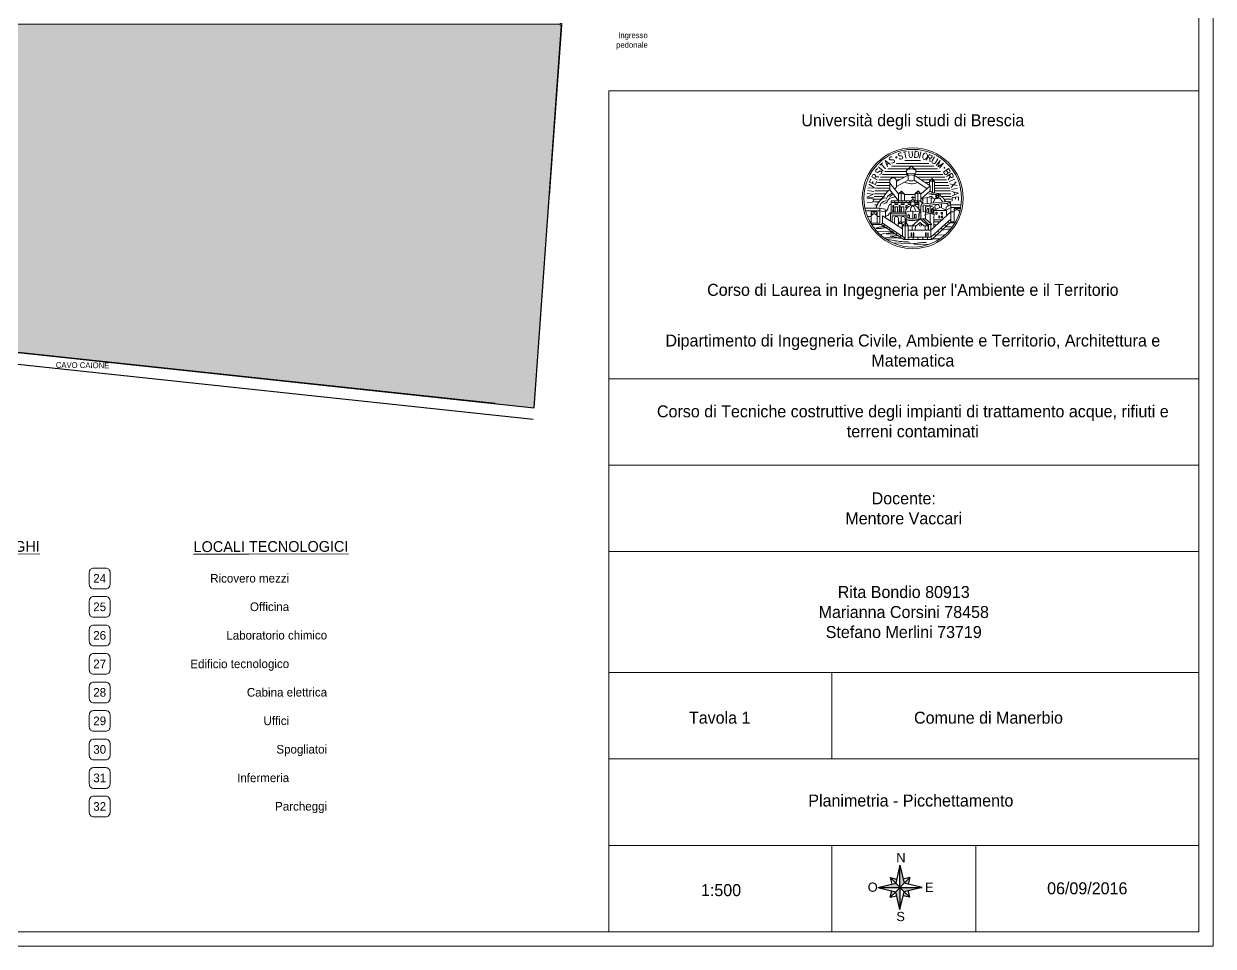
# Model space of a CAD drawing. Extents: x 1590275 to 3180776, y 5018154 to 10036737.
# Drawn here: x 1590488.4 to 1590695, y 5018153.7 to 5018313.8 of the extents above; entities that cross this region are included whole.
import ezdxf

# ---------------------------------------------------------------- set-up
doc = ezdxf.new("R2010")
doc.units = 0
doc.header["$LTSCALE"] = 5
doc.header["$MEASUREMENT"] = 0
for name, color, linetype, lineweight in [('Cartiglio', 7, 'Continuous', 15), ('Confine', 1, 'Continuous', 30), ('Legenda', 7, 'Continuous', 15), ('Locali accessori', 7, 'Continuous', 15), ('Quote e scritte', 252, 'Continuous', 15), ('Siepe', 104, 'Continuous', 15), ('Verde', 3, 'Continuous', 15), ('Viabilità', 251, 'Continuous', 15)]:
    doc.layers.add(name, color=color, linetype=linetype, lineweight=lineweight)
doc.styles.add('ROMANC', font='romanc', dxfattribs={"width": 0.9, "height": 0.4})
pattern_1 = [(50, (0, 0), (0.3586300913, -0.031376067491), [0.0375, -0.4125]), (355, (0, 0), (-0.069375666807, 0.37609606685), [0.03, -0.33]), (100.45144446, (0.0299, -0.0026), (0.289254423364, 0.344719995484), [0.031870096, -0.350571056]), (46.1842, (0, 0.1), (0.533620665336, -0.082759640397), [0.05625, -0.61875]), (96.63563549, (0.04447, 0.0931), (0.467330972837, 0.487059300387), [0.047805171, -0.52585688]), (351.18416399, (0, 0.1), (0.46733097253, 0.487059300135), [0.045, -0.4950000005]), (21, (0.05, 0.075), (0.29845352606, -0.201309445333), [0.0375, -0.4125]), (326, (0.05, 0.075), (0.12165766596, 0.362575022523), [0.03, -0.33]), (71.45144474, (0.07487, 0.05822), (0.420111188365, 0.161265576403), [0.031870095, -0.350571056]), (37.5, (0, 0), (0.0060799276586, 0.1664469269157), [0, -0.326, 0, -0.335, 0, -0.33125]), (7.5, (0, 0), (0.131534768721, 0.197205855941), [0, -0.191, 0, -0.3185, 0, -0.12625]), (327.5, (-0.1115, 0), (0.2669112180862, -0.0112774358672), [0, -0.125, 0, -0.39, 0, -0.5175]), (317.5, (-0.1615, 0), (0.291593084671, 0.050052491166), [0, -0.1625, 0, -0.259, 0, -0.3675])]

msp = doc.modelspace()

# ---------------------------------------------------------------- hatches: boundary and pattern name
at = {"layer": 'Cartiglio', "lineweight": 5, "ltscale": 0.2}
h = msp.add_hatch(color=256, dxfattribs=at)
h.paths.add_polyline_path([(1590638.908, 5018165.596), (1590639.868, 5018164.636), (1590640.034, 5018165.324)])
h.paths.add_polyline_path([(1590640.615, 5018167.729), (1590640.615, 5018163.889), (1590641.361, 5018164.636)])
h.paths.add_polyline_path([(1590641.361, 5018164.636), (1590642.05, 5018164.47), (1590642.321, 5018165.596)])
h.paths.add_polyline_path([(1590644.455, 5018163.889), (1590640.615, 5018163.889), (1590641.361, 5018163.142)])
h.paths.add_polyline_path([(1590642.321, 5018162.182), (1590641.361, 5018163.142), (1590641.195, 5018162.454)])
h.paths.add_polyline_path([(1590640.615, 5018163.889), (1590639.868, 5018163.142), (1590640.615, 5018160.049)])
h.paths.add_polyline_path([(1590639.18, 5018163.309), (1590638.908, 5018162.182), (1590639.868, 5018163.142)])
h.paths.add_polyline_path([(1590640.615, 5018163.889), (1590639.868, 5018164.636), (1590636.775, 5018163.889)])
at = {"layer": 'Siepe'}
h = msp.add_hatch(dxfattribs=at)
h.set_pattern_fill('AR-CONC', color=256, scale=0.05)
h.set_pattern_definition(pattern_1)
h.paths.add_polyline_path([(1590581.807, 5018313.592), (1590581.567, 5018313.592), (1590581.567, 5018313.742), (1590579.612, 5018313.742), (1590575.101, 5018249.598), (1590577.183, 5018249.343)])
h = msp.add_hatch(dxfattribs=at)
h.set_pattern_fill('AR-CONC', color=256, scale=0.05)
h.set_pattern_definition(pattern_1)
h.paths.add_polyline_path([(1590484.737, 5018257.051), (1590577.066, 5018247.162), (1590577.209, 5018249.345), (1590484.812, 5018259.256), (1590313.917, 5018252.592), (1590300.089, 5018255.478), (1590299.64, 5018253.324), (1590313.732, 5018250.383)])
at = {"layer": 'Verde', "transparency": 33554457}
h = msp.add_hatch(color=256, dxfattribs=at)
h.dxf.hatch_style = 1
h.paths.add_polyline_path([(1590579.612, 5018313.742), (1590481.338, 5018313.742, 0.4142074), (1590480.338, 5018312.742), (1590480.338, 5018304.213, -0.4142136), (1590479.338, 5018303.213), (1590451.838, 5018303.213), (1590447.538, 5018303.213), (1590440.938, 5018303.213), (1590435.938, 5018303.213), (1590435.938, 5018302.813), (1590425.338, 5018302.813), (1590420.338, 5018302.813, -0.4142136), (1590415.338, 5018307.813), (1590415.338, 5018333.213, 0.4142136), (1590410.338, 5018338.213), (1590380.192, 5018338.213, 0.4286333), (1590379.693, 5018337.689, -0.2128951), (1590377.206, 5018331.182, 0.1972543), (1590377.062, 5018330.83), (1590377.062, 5018298.362, 0.15952), (1590377.256, 5018297.836), (1590379.068, 5018295.364, -0.15952), (1590379.262, 5018294.772), (1590379.262, 5018273.6, -0.4142136), (1590378.762, 5018273.1), (1590332.516, 5018273.1, 0.4142136), (1590332.016, 5018272.6), (1590332.016, 5018269.516, -0.4142136), (1590331.516, 5018269.016), (1590328.716, 5018269.016, 0.4142136), (1590328.216, 5018268.516), (1590328.216, 5018267.366, -0.4142136), (1590327.716, 5018266.866), (1590326.216, 5018266.866), (1590320.916, 5018266.866), (1590320.916, 5018267.787, 0.4870253), (1590320.668, 5018267.981), (1590279.212, 5018257.745), (1590279.199, 5018257.59), (1590299.64, 5018253.324), (1590300.089, 5018255.478), (1590313.917, 5018252.592), (1590484.812, 5018259.256), (1590575.099, 5018249.571)])
h.paths.add_polyline_path([(1590410.555, 5018272.018), (1590411.675, 5018272.018, -0.4142136), (1590412.075, 5018271.618), (1590412.075, 5018270.498, -0.4142136), (1590411.675, 5018270.098), (1590410.555, 5018270.098, -0.4142136), (1590410.155, 5018270.498), (1590410.155, 5018271.618, -0.4142136)], flags=16)
h.paths.add_polyline_path([(1590408.342, 5018269.098), (1590413.942, 5018269.098), (1590413.942, 5018265.498), (1590408.342, 5018265.498)], flags=16)
h.paths.add_polyline_path([(1590408.642, 5018268.798), (1590413.642, 5018268.798), (1590413.642, 5018265.798), (1590408.642, 5018265.798)], flags=0)
h.paths.add_polyline_path([(1590382.182, 5018284.66), (1590382.182, 5018283.54, -0.4142136), (1590381.782, 5018283.14), (1590380.662, 5018283.14, -0.4142136), (1590380.262, 5018283.54), (1590380.262, 5018284.66, -0.4142136), (1590380.662, 5018285.06), (1590381.782, 5018285.06, -0.4142136)], flags=16)
h.paths.add_polyline_path([(1590410.968, 5018268.205), (1590411.678, 5018267.449), (1590411.035, 5018267.018), (1590411.241, 5018266.348), (1590410.805, 5018267.103), (1590411.405, 5018267.449)], flags=0)
h.paths.add_polyline_path([(1590379.582, 5018311.44), (1590378.462, 5018311.44, -0.4142136), (1590378.062, 5018311.84), (1590378.062, 5018312.96, -0.4142136), (1590378.462, 5018313.36), (1590379.582, 5018313.36, -0.4142136), (1590379.982, 5018312.96), (1590379.982, 5018311.84, -0.4142136)], flags=16)
h.paths.add_polyline_path([(1590443.278, 5018300.693), (1590443.278, 5018301.813, -0.4142136), (1590443.678, 5018302.213), (1590444.798, 5018302.213, -0.4142136), (1590445.198, 5018301.813), (1590445.198, 5018300.693, -0.4142136), (1590444.798, 5018300.293), (1590443.678, 5018300.293, -0.4142136)], flags=16)
h.paths.add_polyline_path([(1590448.578, 5018300.693), (1590448.578, 5018301.813, -0.4142136), (1590448.978, 5018302.213), (1590450.098, 5018302.213, -0.4142136), (1590450.498, 5018301.813), (1590450.498, 5018300.693, -0.4142136), (1590450.098, 5018300.293), (1590448.978, 5018300.293, -0.4142136)], flags=16)

# ---------------------------------------------------------------- linework, layer by layer
at = {"layer": 'Cartiglio'}
for p, q in [((1590639.163, 5018289.114), (1590646.499, 5018289.114)), ((1590640.025, 5018289.593), (1590645.637, 5018289.593)), ((1590641.474, 5018290.071), (1590644.188, 5018290.071)), ((1590641.757, 5018288.393), (1590642.593, 5018289.127)), ((1590642.593, 5018289.127), (1590643.344, 5018288.423)), ((1590637.248, 5018287.199), (1590641.427, 5018287.199)), ((1590637.594, 5018287.677), (1590641.93, 5018287.677)), ((1590638.012, 5018288.156), (1590641.757, 5018288.156)), ((1590638.522, 5018288.635), (1590642.033, 5018288.635)), ((1590642.028, 5018287.515), (1590639.997, 5018286.444)), ((1590641.757, 5018288.393), (1590641.757, 5018287.834)), ((1590641.757, 5018287.834), (1590643.344, 5018287.864)), ((1590641.836, 5018287.835), (1590642.028, 5018287.515)), ((1590642.028, 5018287.515), (1590642.028, 5018286.649)), ((1590643.238, 5018287.862), (1590643.104, 5018287.521)), ((1590643.104, 5018287.521), (1590643.104, 5018286.643)), ((1590643.104, 5018287.521), (1590645.872, 5018285.699)), ((1590643.118, 5018288.635), (1590647.14, 5018288.635)), ((1590643.165, 5018287.677), (1590648.068, 5018287.677)), ((1590643.344, 5018288.423), (1590643.344, 5018287.864)), ((1590643.344, 5018288.156), (1590647.65, 5018288.156)), ((1590643.594, 5018287.199), (1590648.414, 5018287.199)), ((1590646.212, 5018286.981), (1590645.737, 5018286.476)), ((1590646.212, 5018286.981), (1590646.63, 5018286.402)), ((1590646.261, 5018286.476), (1590646.212, 5018286.981)), ((1590636.385, 5018285.284), (1590638.832, 5018285.284)), ((1590636.535, 5018285.762), (1590638.832, 5018285.762)), ((1590636.726, 5018286.241), (1590638.832, 5018286.241)), ((1590636.962, 5018286.72), (1590638.867, 5018286.72)), ((1590638.832, 5018284.964), (1590638.832, 5018286.515)), ((1590640.336, 5018284.308), (1590638.832, 5018286.124)), ((1590638.832, 5018284.964), (1590640.336, 5018283.082)), ((1590639.962, 5018286.72), (1590640.519, 5018286.72)), ((1590642.028, 5018286.649), (1590639.997, 5018285.579)), ((1590639.997, 5018285.579), (1590639.997, 5018286.526)), ((1590643.104, 5018286.643), (1590645.297, 5018285.2)), ((1590645.872, 5018285.699), (1590644.224, 5018284.267)), ((1590644.321, 5018286.72), (1590645.966, 5018286.72)), ((1590645.049, 5018286.241), (1590645.737, 5018286.241)), ((1590645.737, 5018286.476), (1590646.261, 5018286.476)), ((1590645.737, 5018285.789), (1590645.737, 5018286.476)), ((1590645.872, 5018285.699), (1590645.872, 5018284.821)), ((1590646.63, 5018286.402), (1590646.261, 5018286.476)), ((1590646.261, 5018286.476), (1590646.261, 5018284.457)), ((1590646.401, 5018286.72), (1590648.701, 5018286.72)), ((1590646.63, 5018284.457), (1590646.63, 5018286.402)), ((1590646.63, 5018286.241), (1590648.936, 5018286.241)), ((1590646.63, 5018285.762), (1590649.127, 5018285.762)), ((1590646.63, 5018285.284), (1590649.277, 5018285.284)), ((1590636.153, 5018283.368), (1590637.396, 5018283.368)), ((1590636.159, 5018283.847), (1590637.818, 5018283.847)), ((1590636.182, 5018282.89), (1590636.955, 5018282.89)), ((1590636.199, 5018284.326), (1590638.14, 5018284.326)), ((1590636.274, 5018284.805), (1590638.585, 5018284.805)), ((1590639.098, 5018283.092), (1590642.544, 5018283.092)), ((1590639.098, 5018281.087), (1590639.098, 5018283.092)), ((1590639.688, 5018283.092), (1590639.688, 5018282.821)), ((1590640.336, 5018284.308), (1590640.868, 5018284.777)), ((1590640.848, 5018284.328), (1590640.336, 5018284.308)), ((1590640.336, 5018284.308), (1590640.336, 5018283.092)), ((1590640.38, 5018282.821), (1590640.38, 5018283.092)), ((1590640.868, 5018284.777), (1590640.831, 5018284.308)), ((1590640.832, 5018284.328), (1590640.832, 5018283.092)), ((1590641.401, 5018284.269), (1590640.848, 5018284.328)), ((1590640.868, 5018284.777), (1590641.401, 5018284.269)), ((1590641.022, 5018282.821), (1590641.022, 5018283.092)), ((1590641.401, 5018284.269), (1590641.401, 5018283.092)), ((1590641.401, 5018284.176), (1590643.249, 5018284.176)), ((1590641.68, 5018282.821), (1590641.68, 5018283.092)), ((1590642.286, 5018282.821), (1590642.286, 5018283.092)), ((1590642.499, 5018282.924), (1590643.179, 5018282.924)), ((1590642.499, 5018282.288), (1590642.499, 5018282.924)), ((1590642.581, 5018283.664), (1590643.141, 5018283.664)), ((1590642.861, 5018283.878), (1590642.861, 5018283.263)), ((1590643.134, 5018283.092), (1590643.912, 5018283.092)), ((1590643.179, 5018282.924), (1590643.178, 5018282.276)), ((1590643.242, 5018284.369), (1590643.768, 5018284.814)), ((1590643.249, 5018284.368), (1590643.249, 5018283.092)), ((1590643.718, 5018284.358), (1590643.249, 5018284.368)), ((1590643.643, 5018282.821), (1590643.643, 5018283.092)), ((1590643.768, 5018284.814), (1590643.711, 5018284.359)), ((1590643.711, 5018284.359), (1590643.711, 5018283.092)), ((1590644.224, 5018284.318), (1590643.718, 5018284.358)), ((1590643.768, 5018284.814), (1590644.224, 5018284.318)), ((1590643.912, 5018283.092), (1590643.912, 5018281.658)), ((1590645.872, 5018284.821), (1590644.224, 5018283.389)), ((1590644.224, 5018284.318), (1590644.224, 5018282.991)), ((1590644.378, 5018282.477), (1590649.073, 5018282.98)), ((1590645.337, 5018283.671), (1590644.454, 5018283.47)), ((1590644.59, 5018283.298), (1590644.454, 5018283.47)), ((1590644.59, 5018283.503), (1590644.59, 5018283.501)), ((1590644.59, 5018283.298), (1590644.59, 5018282.5)), ((1590645.337, 5018283.671), (1590646.126, 5018283.518)), ((1590645.337, 5018283.671), (1590645.337, 5018282.58)), ((1590645.872, 5018284.821), (1590646.261, 5018284.457)), ((1590646.021, 5018283.335), (1590646.126, 5018283.518)), ((1590646.021, 5018283.335), (1590646.021, 5018282.653)), ((1590646.261, 5018284.457), (1590646.63, 5018284.457)), ((1590646.63, 5018284.805), (1590649.388, 5018284.805)), ((1590646.684, 5018283.445), (1590647.603, 5018283.543)), ((1590647.335, 5018284.326), (1590649.463, 5018284.326)), ((1590647.684, 5018283.847), (1590649.503, 5018283.847)), ((1590648.247, 5018283.368), (1590649.509, 5018283.368)), ((1590649.31, 5018282.722), (1590649.073, 5018282.98)), ((1590649.157, 5018282.89), (1590649.48, 5018282.89)), ((1590634.523, 5018281.82), (1590637.146, 5018281.82)), ((1590634.63, 5018281.365), (1590637.146, 5018281.365)), ((1590635.617, 5018279.232), (1590635.617, 5018281.183)), ((1590635.617, 5018281.183), (1590636.629, 5018281.183)), ((1590635.839, 5018280.715), (1590635.617, 5018280.989)), ((1590636.135, 5018280.802), (1590636.157, 5018281.183)), ((1590636.246, 5018282.411), (1590636.673, 5018282.411)), ((1590636.412, 5018280.712), (1590636.629, 5018281.018)), ((1590636.629, 5018281.183), (1590636.629, 5018279.232)), ((1590637.146, 5018281.82), (1590638.017, 5018281.633)), ((1590637.146, 5018281.82), (1590637.146, 5018281.365)), ((1590637.146, 5018281.365), (1590638.13, 5018281.154)), ((1590637.146, 5018281.365), (1590637.146, 5018279.232)), ((1590638.017, 5018281.633), (1590638.017, 5018281.434)), ((1590638.017, 5018281.434), (1590638.13, 5018281.41)), ((1590638.13, 5018281.41), (1590638.13, 5018281.154)), ((1590638.13, 5018281.154), (1590638.13, 5018280.119)), ((1590641.701, 5018280.802), (1590638.99, 5018280.802)), ((1590641.594, 5018281.087), (1590639.095, 5018281.087)), ((1590639.098, 5018282.821), (1590642.499, 5018282.821)), ((1590639.362, 5018282.283), (1590639.54, 5018282.283)), ((1590639.362, 5018282.283), (1590639.362, 5018281.877)), ((1590639.362, 5018281.877), (1590639.54, 5018281.877)), ((1590639.362, 5018281.407), (1590639.362, 5018281.087)), ((1590639.362, 5018281.407), (1590639.54, 5018281.407)), ((1590639.54, 5018281.087), (1590639.362, 5018281.087)), ((1590639.54, 5018282.283), (1590639.54, 5018281.877)), ((1590639.54, 5018281.407), (1590639.54, 5018281.087)), ((1590639.669, 5018282.586), (1590640.286, 5018282.586)), ((1590639.669, 5018282.586), (1590639.747, 5018282.437)), ((1590639.747, 5018282.437), (1590640.201, 5018282.437)), ((1590639.762, 5018282.043), (1590640.174, 5018282.043)), ((1590639.762, 5018282.043), (1590639.762, 5018281.087)), ((1590639.762, 5018281.087), (1590640.174, 5018281.087)), ((1590640.174, 5018282.043), (1590640.174, 5018281.087)), ((1590640.286, 5018282.586), (1590640.201, 5018282.437)), ((1590640.477, 5018282.283), (1590640.477, 5018281.877)), ((1590640.477, 5018282.283), (1590640.655, 5018282.283)), ((1590640.477, 5018281.877), (1590640.655, 5018281.877)), ((1590640.477, 5018281.407), (1590640.655, 5018281.407)), ((1590640.477, 5018281.407), (1590640.477, 5018281.087)), ((1590640.477, 5018281.087), (1590640.655, 5018281.087)), ((1590640.655, 5018282.283), (1590640.655, 5018281.877)), ((1590640.655, 5018281.407), (1590640.655, 5018281.087)), ((1590640.785, 5018282.586), (1590640.863, 5018282.437)), ((1590640.785, 5018282.586), (1590641.402, 5018282.586)), ((1590640.863, 5018282.437), (1590641.316, 5018282.437)), ((1590640.878, 5018282.043), (1590640.878, 5018281.087)), ((1590640.878, 5018282.043), (1590641.29, 5018282.043)), ((1590640.878, 5018281.087), (1590641.29, 5018281.087)), ((1590641.29, 5018282.043), (1590641.29, 5018281.087)), ((1590641.402, 5018282.586), (1590641.316, 5018282.437)), ((1590641.594, 5018281.087), (1590642.448, 5018281.296)), ((1590641.701, 5018280.802), (1590641.594, 5018281.087)), ((1590641.662, 5018282.283), (1590641.84, 5018282.283)), ((1590641.662, 5018282.283), (1590641.662, 5018281.877)), ((1590641.662, 5018281.877), (1590641.84, 5018281.877)), ((1590641.701, 5018280.802), (1590641.702, 5018279.32)), ((1590641.84, 5018282.283), (1590641.84, 5018281.877)), ((1590641.97, 5018282.586), (1590642.499, 5018282.586)), ((1590641.97, 5018282.586), (1590642.048, 5018282.437)), ((1590642.048, 5018282.437), (1590642.501, 5018282.437)), ((1590642.448, 5018281.296), (1590642.823, 5018281.31)), ((1590642.823, 5018281.31), (1590642.821, 5018280.992)), ((1590642.821, 5018280.992), (1590642.821, 5018279.967)), ((1590642.823, 5018281.31), (1590643.725, 5018281.21)), ((1590643.178, 5018282.821), (1590643.912, 5018282.821)), ((1590643.188, 5018282.586), (1590643.806, 5018282.586)), ((1590643.188, 5018282.586), (1590643.266, 5018282.437)), ((1590643.266, 5018282.437), (1590643.72, 5018282.437)), ((1590643.806, 5018282.586), (1590643.72, 5018282.437)), ((1590643.725, 5018281.21), (1590644.043, 5018281.068)), ((1590643.912, 5018280.839), (1590643.91, 5018279.757)), ((1590644.043, 5018281.068), (1590643.911, 5018280.83)), ((1590643.912, 5018281.658), (1590644.227, 5018281.379)), ((1590644.225, 5018282.177), (1590649.31, 5018282.722)), ((1590644.23, 5018279.955), (1590644.225, 5018282.177)), ((1590644.236, 5018282.178), (1590644.378, 5018282.477)), ((1590644.625, 5018282.22), (1590644.625, 5018281.189)), ((1590644.625, 5018281.189), (1590645.035, 5018281.233)), ((1590644.929, 5018280.662), (1590645.847, 5018280.924)), ((1590645.035, 5018281.972), (1590645.847, 5018282.203)), ((1590645.035, 5018280.682), (1590645.035, 5018281.972)), ((1590645.1, 5018282.271), (1590645.1, 5018281.99)), ((1590645.847, 5018282.203), (1590645.847, 5018279.235)), ((1590645.847, 5018282.203), (1590646.506, 5018281.945)), ((1590645.847, 5018280.924), (1590646.59, 5018280.633)), ((1590645.997, 5018277.991), (1590649.484, 5018281.206)), ((1590646.506, 5018281.945), (1590646.508, 5018280.657)), ((1590646.507, 5018281.39), (1590647.649, 5018281.983)), ((1590646.507, 5018281.39), (1590648.71, 5018281.39)), ((1590647.649, 5018281.983), (1590648.71, 5018281.39)), ((1590647.828, 5018282.563), (1590647.828, 5018281.883)), ((1590649.475, 5018282.393), (1590648.615, 5018281.971)), ((1590648.615, 5018281.971), (1590648.615, 5018281.75)), ((1590649.475, 5018281.904), (1590648.615, 5018281.482)), ((1590648.71, 5018281.529), (1590648.71, 5018280.492)), ((1590649.31, 5018282.722), (1590649.31, 5018282.312)), ((1590649.31, 5018282.65), (1590649.453, 5018282.65)), ((1590649.475, 5018282.393), (1590649.475, 5018282.172)), ((1590649.475, 5018282.393), (1590651.237, 5018282.393)), ((1590649.475, 5018281.904), (1590649.475, 5018279.421)), ((1590649.475, 5018281.904), (1590651.156, 5018281.904)), ((1590649.475, 5018281.198), (1590650.023, 5018281.198)), ((1590650.023, 5018281.728), (1590650.023, 5018279.421)), ((1590650.023, 5018281.728), (1590651.12, 5018281.728)), ((1590650.023, 5018281.632), (1590650.224, 5018281.443)), ((1590650.548, 5018281.728), (1590650.548, 5018281.529)), ((1590634.967, 5018280.352), (1590635.617, 5018280.352)), ((1590637.146, 5018279.232), (1590635.519, 5018279.232)), ((1590635.694, 5018278.947), (1590637.373, 5018278.947)), ((1590636.629, 5018280.352), (1590637.146, 5018280.352)), ((1590637.557, 5018279.178), (1590637.373, 5018278.947)), ((1590637.373, 5018278.947), (1590641.313, 5018276.37)), ((1590637.557, 5018279.178), (1590637.557, 5018280.494)), ((1590637.557, 5018280.494), (1590639.644, 5018279.128)), ((1590637.557, 5018279.178), (1590641.497, 5018276.601)), ((1590637.961, 5018278.914), (1590637.777, 5018278.683)), ((1590639.282, 5018280.473), (1590639.282, 5018279.366)), ((1590641.701, 5018280.473), (1590639.282, 5018280.473)), ((1590640.305, 5018279.177), (1590641.018, 5018279.16)), ((1590640.69, 5018279.506), (1590641.018, 5018279.16)), ((1590641.018, 5018279.16), (1590641.005, 5018278.238)), ((1590641.066, 5018278.745), (1590641.702, 5018279.32)), ((1590641.066, 5018276.883), (1590641.066, 5018278.745)), ((1590641.066, 5018278.745), (1590641.503, 5018278.745)), ((1590641.503, 5018278.745), (1590641.497, 5018276.601)), ((1590641.503, 5018278.745), (1590641.672, 5018279.293)), ((1590641.503, 5018278.745), (1590642.062, 5018278.745)), ((1590641.702, 5018279.32), (1590642.062, 5018278.745)), ((1590642.75, 5018278.75), (1590644.138, 5018279.955)), ((1590642.75, 5018278.75), (1590643.057, 5018278.737)), ((1590643.057, 5018278.737), (1590643.451, 5018278.737)), ((1590643.287, 5018278.737), (1590643.28, 5018277.991)), ((1590643.451, 5018278.737), (1590644.144, 5018279.326)), ((1590644.138, 5018279.955), (1590645.526, 5018278.75)), ((1590644.138, 5018279.955), (1590645.035, 5018279.955)), ((1590644.144, 5018279.326), (1590644.76, 5018278.75)), ((1590645.591, 5018278.986), (1590644.577, 5018279.955)), ((1590644.76, 5018278.75), (1590645.225, 5018278.75)), ((1590645.035, 5018280.484), (1590644.925, 5018280.669)), ((1590645.016, 5018278.75), (1590645.016, 5018277.991)), ((1590645.035, 5018279.955), (1590645.035, 5018280.484)), ((1590645.035, 5018279.955), (1590646.128, 5018278.986)), ((1590645.526, 5018278.75), (1590645.225, 5018278.75)), ((1590645.526, 5018278.75), (1590645.526, 5018277.991)), ((1590645.591, 5018278.986), (1590645.591, 5018277.991)), ((1590646.128, 5018278.986), (1590645.591, 5018278.986)), ((1590645.997, 5018276.759), (1590649.484, 5018279.975)), ((1590645.997, 5018278.986), (1590645.997, 5018276.759)), ((1590646.155, 5018276.36), (1590649.475, 5018279.422)), ((1590646.508, 5018280.447), (1590646.593, 5018280.641)), ((1590646.508, 5018280.447), (1590646.51, 5018278.464)), ((1590646.509, 5018279.808), (1590647.968, 5018279.808)), ((1590646.509, 5018279.423), (1590647.551, 5018279.423)), ((1590646.51, 5018278.94), (1590647.027, 5018278.94)), ((1590648.421, 5018278.994), (1590648.578, 5018278.595)), ((1590649.012, 5018279.54), (1590649.169, 5018279.14)), ((1590649.474, 5018279.421), (1590650.023, 5018279.421)), ((1590638.474, 5018278.578), (1590638.289, 5018278.348)), ((1590638.924, 5018278.284), (1590638.74, 5018278.053)), ((1590639.492, 5018277.913), (1590639.307, 5018277.682)), ((1590640.113, 5018277.506), (1590639.928, 5018277.276)), ((1590640.305, 5018278.696), (1590641.066, 5018278.199)), ((1590640.778, 5018277.071), (1590640.594, 5018276.84)), ((1590642.062, 5018277.991), (1590642.062, 5018276.36)), ((1590642.062, 5018276.759), (1590645.997, 5018276.759)), ((1590642.75, 5018277.991), (1590645.997, 5018277.991)), ((1590642.952, 5018276.759), (1590642.874, 5018276.36)), ((1590643.784, 5018276.759), (1590643.738, 5018276.36)), ((1590644.596, 5018276.759), (1590644.583, 5018276.36)), ((1590645.402, 5018276.759), (1590645.399, 5018276.381)), ((1590645.997, 5018276.759), (1590646.155, 5018276.36)), ((1590646.657, 5018277.368), (1590646.814, 5018276.968)), ((1590647.238, 5018277.904), (1590647.395, 5018277.504)), ((1590647.801, 5018278.423), (1590647.958, 5018278.023)), ((1590641.497, 5018276.601), (1590641.313, 5018276.37)), ((1590642.062, 5018276.36), (1590641.313, 5018276.37)), ((1590642.062, 5018276.36), (1590646.155, 5018276.36)), ((1590646.283, 5018276.478), (1590647.543, 5018276.478))]:
    msp.add_line(p, q, dxfattribs=at)
at = {"layer": 'Cartiglio', "ltscale": 100}
for p, q in [((1590590.022, 5018252.184), (1590692.522, 5018252.184)), ((1590590.022, 5018237.184), (1590692.522, 5018237.184)), ((1590590.022, 5018222.184), (1590692.522, 5018222.184)), ((1590590.022, 5018201.186), (1590692.522, 5018201.186)), ((1590628.772, 5018186.186), (1590628.772, 5018201.186)), ((1590590.022, 5018186.186), (1590692.522, 5018186.186)), ((1590590.022, 5018171.186), (1590692.522, 5018171.186)), ((1590628.772, 5018171.186), (1590628.772, 5018156.184)), ((1590653.772, 5018171.186), (1590653.772, 5018156.184))]:
    msp.add_line(p, q, dxfattribs=at)
at = {"layer": 'Cartiglio', "lineweight": 25, "ltscale": 0.1}
for p, q in [((1590640.615, 5018167.729), (1590639.868, 5018164.636)), ((1590640.615, 5018167.729), (1590641.361, 5018164.636)), ((1590640.615, 5018163.889), (1590640.615, 5018167.729)), ((1590639.868, 5018164.636), (1590638.908, 5018165.596)), ((1590638.908, 5018165.596), (1590640.034, 5018165.324)), ((1590638.908, 5018165.596), (1590639.18, 5018164.47)), ((1590640.615, 5018163.889), (1590640.615, 5018165.596)), ((1590642.321, 5018165.596), (1590641.195, 5018165.324)), ((1590641.361, 5018164.636), (1590642.321, 5018165.596)), ((1590642.321, 5018165.596), (1590642.05, 5018164.47)), ((1590636.775, 5018163.889), (1590639.868, 5018164.636)), ((1590636.775, 5018163.889), (1590639.868, 5018163.142)), ((1590636.775, 5018163.889), (1590640.615, 5018163.889)), ((1590638.908, 5018162.182), (1590639.18, 5018163.309)), ((1590639.868, 5018163.142), (1590638.908, 5018162.182)), ((1590641.361, 5018164.636), (1590639.868, 5018163.142)), ((1590639.868, 5018164.636), (1590641.361, 5018163.142)), ((1590640.615, 5018160.049), (1590639.868, 5018163.142)), ((1590640.615, 5018163.889), (1590640.615, 5018160.049)), ((1590640.615, 5018163.889), (1590644.455, 5018163.889)), ((1590640.615, 5018160.049), (1590641.361, 5018163.142)), ((1590644.455, 5018163.889), (1590641.361, 5018164.636)), ((1590644.455, 5018163.889), (1590641.361, 5018163.142)), ((1590641.361, 5018163.142), (1590642.321, 5018162.182)), ((1590642.321, 5018162.182), (1590642.05, 5018163.309)), ((1590638.908, 5018162.182), (1590640.034, 5018162.454)), ((1590642.321, 5018162.182), (1590641.195, 5018162.454))]:
    msp.add_line(p, q, dxfattribs=at)
at = {"layer": 'Cartiglio'}
for points in [[(1590638.788, 5018284.979), (1590638.578, 5018284.799), (1590638.409, 5018284.637), (1590638.273, 5018284.491), (1590638.166, 5018284.361), (1590638.081, 5018284.244), (1590638.013, 5018284.14), (1590637.955, 5018284.047), (1590637.903, 5018283.964), (1590637.851, 5018283.889), (1590637.799, 5018283.822), (1590637.748, 5018283.762), (1590637.698, 5018283.707), (1590637.65, 5018283.658), (1590637.605, 5018283.612), (1590637.563, 5018283.57), (1590637.525, 5018283.531), (1590637.492, 5018283.493), (1590637.462, 5018283.456), (1590637.434, 5018283.42), (1590637.407, 5018283.384), (1590637.379, 5018283.346), (1590637.349, 5018283.308), (1590637.316, 5018283.267), (1590637.278, 5018283.224), (1590637.234, 5018283.177), (1590637.186, 5018283.128), (1590637.135, 5018283.077), (1590637.082, 5018283.024), (1590637.029, 5018282.97), (1590636.979, 5018282.916), (1590636.931, 5018282.862), (1590636.888, 5018282.808), (1590636.851, 5018282.756), (1590636.819, 5018282.704), (1590636.791, 5018282.654), (1590636.766, 5018282.603), (1590636.742, 5018282.554), (1590636.719, 5018282.504), (1590636.695, 5018282.454), (1590636.67, 5018282.404), (1590636.641, 5018282.353), (1590636.612, 5018282.299), (1590636.581, 5018282.241), (1590636.552, 5018282.177), (1590636.525, 5018282.105), (1590636.502, 5018282.022), (1590636.485, 5018281.928), (1590636.473, 5018281.82)], [(1590637.158, 5018282.261), (1590637.301, 5018282.593), (1590637.465, 5018282.717), (1590637.731, 5018282.965), (1590637.966, 5018283.049), (1590638.227, 5018283.134)], [(1590638.083, 5018283.531), (1590637.985, 5018283.577), (1590637.784, 5018283.571), (1590637.562, 5018283.486), (1590637.38, 5018283.303)], [(1590637.777, 5018282.547), (1590638.233, 5018282.717), (1590638.396, 5018282.893), (1590638.5, 5018283.193), (1590638.813, 5018283.473), (1590639.087, 5018283.623), (1590639.524, 5018283.695), (1590639.758, 5018283.766)], [(1590637.991, 5018284.444), (1590637.991, 5018284.444)], [(1590638.214, 5018283.355), (1590638.318, 5018283.596), (1590638.468, 5018283.838), (1590638.676, 5018284.079), (1590638.957, 5018284.261), (1590639.185, 5018284.392)], [(1590638.528, 5018283.86), (1590638.528, 5018283.86)], [(1590638.878, 5018283.714), (1590638.911, 5018283.877), (1590639.074, 5018284.001), (1590639.256, 5018284.112), (1590639.374, 5018284.183)], [(1590643.935, 5018283.086), (1590644.097, 5018283.063), (1590644.202, 5018283.011), (1590644.318, 5018282.907), (1590644.404, 5018282.768), (1590644.462, 5018282.67), (1590644.567, 5018282.583)], [(1590645.628, 5018284.252), (1590645.746, 5018284.285)], [(1590645.746, 5018284.285), (1590645.831, 5018284.311), (1590645.962, 5018284.311), (1590646.034, 5018284.304), (1590646.099, 5018284.252), (1590646.159, 5018284.206), (1590646.231, 5018284.206), (1590646.328, 5018284.193), (1590646.408, 5018284.239), (1590646.499, 5018284.239), (1590646.577, 5018284.226), (1590646.65, 5018284.18), (1590646.761, 5018284.167), (1590646.872, 5018284.206)], [(1590645.746, 5018283.84), (1590645.89, 5018283.827)], [(1590645.89, 5018283.827), (1590645.982, 5018283.82), (1590646.073, 5018283.82), (1590646.133, 5018283.787), (1590646.179, 5018283.748), (1590646.217, 5018283.676), (1590646.276, 5018283.604), (1590646.316, 5018283.565), (1590646.362, 5018283.545), (1590646.479, 5018283.519), (1590646.61, 5018283.513)], [(1590646.678, 5018283.444), (1590646.661, 5018283.388), (1590646.647, 5018283.345), (1590646.637, 5018283.313), (1590646.63, 5018283.29), (1590646.625, 5018283.273), (1590646.621, 5018283.261), (1590646.618, 5018283.251), (1590646.615, 5018283.24), (1590646.611, 5018283.228), (1590646.606, 5018283.214), (1590646.601, 5018283.197), (1590646.595, 5018283.18), (1590646.589, 5018283.162), (1590646.583, 5018283.143), (1590646.576, 5018283.125), (1590646.569, 5018283.106), (1590646.561, 5018283.089), (1590646.554, 5018283.072), (1590646.546, 5018283.055), (1590646.539, 5018283.04), (1590646.531, 5018283.025), (1590646.523, 5018283.011), (1590646.515, 5018282.997), (1590646.507, 5018282.985), (1590646.499, 5018282.973), (1590646.491, 5018282.961), (1590646.484, 5018282.95), (1590646.476, 5018282.94), (1590646.469, 5018282.929), (1590646.462, 5018282.919), (1590646.456, 5018282.909), (1590646.45, 5018282.899), (1590646.445, 5018282.888), (1590646.441, 5018282.877), (1590646.437, 5018282.866), (1590646.433, 5018282.855), (1590646.43, 5018282.845), (1590646.428, 5018282.834), (1590646.426, 5018282.824), (1590646.424, 5018282.814), (1590646.423, 5018282.804), (1590646.422, 5018282.795), (1590646.422, 5018282.786), (1590646.422, 5018282.778), (1590646.422, 5018282.77), (1590646.423, 5018282.762), (1590646.424, 5018282.755), (1590646.426, 5018282.748), (1590646.429, 5018282.741), (1590646.432, 5018282.735), (1590646.435, 5018282.728), (1590646.439, 5018282.722), (1590646.444, 5018282.717), (1590646.449, 5018282.711), (1590646.455, 5018282.706), (1590646.462, 5018282.701)], [(1590646.63, 5018284.457), (1590646.918, 5018284.416), (1590647.108, 5018284.364), (1590647.311, 5018284.337), (1590647.488, 5018284.252), (1590647.573, 5018284.121), (1590647.632, 5018283.957), (1590647.691, 5018283.833), (1590647.828, 5018283.794), (1590647.887, 5018283.761), (1590647.959, 5018283.676), (1590648.09, 5018283.597), (1590648.123, 5018283.513), (1590648.221, 5018283.408), (1590648.293, 5018283.297), (1590648.437, 5018283.054), (1590648.594, 5018283.002), (1590648.703, 5018282.941)], [(1590647.588, 5018283.545), (1590647.617, 5018283.493), (1590647.638, 5018283.454), (1590647.654, 5018283.424), (1590647.666, 5018283.403), (1590647.674, 5018283.388), (1590647.68, 5018283.376), (1590647.685, 5018283.367), (1590647.69, 5018283.357), (1590647.697, 5018283.346), (1590647.704, 5018283.333), (1590647.712, 5018283.318), (1590647.721, 5018283.302), (1590647.731, 5018283.286), (1590647.741, 5018283.269), (1590647.751, 5018283.252), (1590647.762, 5018283.235), (1590647.772, 5018283.219), (1590647.783, 5018283.204), (1590647.793, 5018283.189), (1590647.804, 5018283.175), (1590647.815, 5018283.162), (1590647.825, 5018283.15), (1590647.835, 5018283.138), (1590647.846, 5018283.128), (1590647.856, 5018283.117), (1590647.866, 5018283.108), (1590647.875, 5018283.098), (1590647.885, 5018283.09), (1590647.894, 5018283.081), (1590647.902, 5018283.072), (1590647.91, 5018283.063), (1590647.918, 5018283.054), (1590647.925, 5018283.045), (1590647.932, 5018283.035), (1590647.938, 5018283.025), (1590647.943, 5018283.015), (1590647.948, 5018283.005), (1590647.952, 5018282.995), (1590647.956, 5018282.985), (1590647.96, 5018282.976), (1590647.963, 5018282.967), (1590647.966, 5018282.958), (1590647.968, 5018282.95), (1590647.97, 5018282.941), (1590647.971, 5018282.933), (1590647.971, 5018282.926), (1590647.971, 5018282.918), (1590647.971, 5018282.911), (1590647.97, 5018282.904), (1590647.968, 5018282.897), (1590647.966, 5018282.89), (1590647.963, 5018282.884), (1590647.96, 5018282.877), (1590647.956, 5018282.87), (1590647.951, 5018282.864), (1590647.945, 5018282.858)], [(1590637.139, 5018282.078), (1590637.158, 5018282.261)], [(1590638.161, 5018281.238), (1590638.331, 5018281.394), (1590638.52, 5018281.713), (1590638.638, 5018282.098), (1590638.748, 5018282.306), (1590638.976, 5018282.495)], [(1590644.625, 5018282.22), (1590645.1, 5018282.271), (1590645.1, 5018281.99), (1590645.035, 5018281.972), (1590645.035, 5018281.233), (1590644.625, 5018281.189), (1590644.625, 5018282.22)], [(1590640.69, 5018279.506), (1590640.336, 5018279.204)], [(1590644.147, 5018279.955), (1590644.577, 5018279.955), (1590645.591, 5018278.986), (1590645.591, 5018277.991), (1590645.526, 5018277.991), (1590645.526, 5018278.75), (1590644.147, 5018279.955)], [(1590649.321, 5018279.28), (1590650.171, 5018279.28)], [(1590637.683, 5018278.639), (1590637.008, 5018278.54), (1590636.411, 5018278.333), (1590636.515, 5018278.304), (1590636.618, 5018278.289), (1590636.727, 5018278.279), (1590636.835, 5018278.274), (1590636.944, 5018278.279), (1590637.052, 5018278.284), (1590637.161, 5018278.294), (1590637.269, 5018278.308), (1590637.378, 5018278.323), (1590637.486, 5018278.338), (1590637.595, 5018278.353), (1590637.698, 5018278.368), (1590637.807, 5018278.377), (1590637.91, 5018278.387), (1590638.112, 5018278.392), (1590637.807, 5018278.639)], [(1590636.561, 5018277.818), (1590639.138, 5018277.697)], [(1590638.009, 5018277.386), (1590637.417, 5018277.268), (1590637.412, 5018277.263), (1590637.407, 5018277.258), (1590637.402, 5018277.253), (1590637.397, 5018277.248), (1590637.392, 5018277.244), (1590637.387, 5018277.239), (1590637.383, 5018277.234), (1590637.378, 5018277.229), (1590637.273, 5018277.124)], [(1590640.025, 5018276.686), (1590638.221, 5018276.667), (1590638.216, 5018276.662), (1590638.211, 5018276.657), (1590638.206, 5018276.652), (1590638.201, 5018276.647), (1590638.196, 5018276.642), (1590638.191, 5018276.637), (1590638.186, 5018276.632), (1590638.067, 5018276.513)], [(1590639.305, 5018277.594), (1590638.176, 5018277.411), (1590638.176, 5018277.406), (1590638.181, 5018277.401), (1590638.186, 5018277.401), (1590638.186, 5018277.396), (1590638.191, 5018277.391), (1590638.196, 5018277.386), (1590638.201, 5018277.382), (1590638.206, 5018277.382), (1590638.211, 5018277.377), (1590638.221, 5018277.372), (1590639.591, 5018277.372), (1590639.596, 5018277.377), (1590639.601, 5018277.382), (1590639.606, 5018277.386), (1590639.611, 5018277.391), (1590639.616, 5018277.396), (1590639.621, 5018277.401), (1590639.626, 5018277.406), (1590639.631, 5018277.411)], [(1590640.129, 5018277.081), (1590638.921, 5018276.938), (1590639.966, 5018276.755), (1590639.966, 5018276.751), (1590639.971, 5018276.751), (1590639.976, 5018276.751), (1590639.981, 5018276.751), (1590639.986, 5018276.746), (1590639.991, 5018276.746), (1590639.991, 5018276.741), (1590640, 5018276.736), (1590640.005, 5018276.736), (1590640.01, 5018276.731), (1590640.015, 5018276.726), (1590640.02, 5018276.716), (1590640.025, 5018276.711), (1590640.035, 5018276.706), (1590640.05, 5018276.691), (1590640.089, 5018276.686), (1590640.134, 5018276.681), (1590640.178, 5018276.677), (1590640.222, 5018276.667), (1590640.272, 5018276.657), (1590640.316, 5018276.647), (1590640.365, 5018276.637), (1590640.415, 5018276.627), (1590640.459, 5018276.617), (1590640.508, 5018276.612), (1590640.558, 5018276.612), (1590640.602, 5018276.612), (1590640.651, 5018276.617), (1590640.696, 5018276.627), (1590640.784, 5018276.672), (1590640.779, 5018276.677), (1590640.779, 5018276.686), (1590640.774, 5018276.691), (1590640.77, 5018276.701), (1590640.765, 5018276.711), (1590640.76, 5018276.716), (1590640.75, 5018276.726), (1590640.745, 5018276.731), (1590640.735, 5018276.741), (1590640.725, 5018276.746), (1590640.715, 5018276.755), (1590640.701, 5018276.76), (1590640.691, 5018276.77), (1590640.681, 5018276.775), (1590640.661, 5018276.795)], [(1590647.021, 5018277.159), (1590648.402, 5018277.134)], [(1590648.875, 5018278.19), (1590648.219, 5018278.067), (1590647.9, 5018277.969)], [(1590648.573, 5018278.59), (1590649.18, 5018278.56), (1590649.185, 5018278.56), (1590649.19, 5018278.56), (1590649.195, 5018278.56), (1590649.205, 5018278.56), (1590649.21, 5018278.56), (1590649.215, 5018278.56), (1590649.225, 5018278.56), (1590649.23, 5018278.56), (1590649.235, 5018278.56), (1590649.245, 5018278.565), (1590649.249, 5018278.565), (1590649.259, 5018278.57), (1590649.264, 5018278.57), (1590649.284, 5018278.58), (1590649.294, 5018278.57), (1590649.304, 5018278.565), (1590649.314, 5018278.56), (1590649.328, 5018278.56), (1590649.338, 5018278.56), (1590649.353, 5018278.56), (1590649.363, 5018278.56), (1590649.378, 5018278.56), (1590649.388, 5018278.555), (1590649.402, 5018278.555), (1590649.417, 5018278.555), (1590649.427, 5018278.555), (1590649.442, 5018278.555), (1590649.457, 5018278.55), (1590649.655, 5018278.493)], [(1590648.875, 5018278.19), (1590649.421, 5018278.19)], [(1590638.212, 5018276.417), (1590640.321, 5018276.065), (1590640.617, 5018276.031), (1590640.913, 5018276.001), (1590641.208, 5018275.981), (1590641.504, 5018275.967), (1590641.8, 5018275.952), (1590642.096, 5018275.947)], [(1590639.384, 5018275.78), (1590642.096, 5018275.705)], [(1590639.798, 5018276.154), (1590639.808, 5018276.144), (1590639.818, 5018276.139), (1590639.828, 5018276.139), (1590639.843, 5018276.134), (1590639.853, 5018276.134), (1590639.867, 5018276.134), (1590639.877, 5018276.134), (1590639.892, 5018276.134), (1590639.902, 5018276.134), (1590639.917, 5018276.134), (1590639.926, 5018276.139), (1590639.941, 5018276.139), (1590639.956, 5018276.139), (1590639.971, 5018276.134), (1590640, 5018276.134)], [(1590642.303, 5018275.804), (1590642.293, 5018275.789), (1590642.283, 5018275.784), (1590642.278, 5018275.779), (1590642.268, 5018275.774), (1590642.258, 5018275.769), (1590642.249, 5018275.764), (1590642.239, 5018275.764), (1590642.229, 5018275.764), (1590642.219, 5018275.76), (1590642.209, 5018275.76), (1590642.194, 5018275.755), (1590642.185, 5018275.75), (1590642.175, 5018275.745), (1590642.16, 5018275.74), (1590642.14, 5018275.725), (1590643.264, 5018275.686)], [(1590645.217, 5018275.888), (1590645.079, 5018275.873), (1590644.945, 5018275.868), (1590644.807, 5018275.858), (1590644.674, 5018275.848), (1590644.536, 5018275.838), (1590644.403, 5018275.829), (1590644.265, 5018275.819), (1590644.127, 5018275.804), (1590643.989, 5018275.789), (1590643.851, 5018275.769), (1590643.713, 5018275.745), (1590643.575, 5018275.715), (1590643.437, 5018275.681), (1590643.299, 5018275.641), (1590643.023, 5018275.543), (1590645.526, 5018275.488)]]:
    msp.add_lwpolyline(points, dxfattribs=at)
for points in [[(1590646.912, 5018283.648), (1590646.882, 5018283.472), (1590646.854, 5018283.475), (1590646.885, 5018283.656, -0.0271062), (1590646.873, 5018283.687, -0.0202538), (1590646.855, 5018283.746, -0.0144519), (1590646.837, 5018283.829, -0.0064351), (1590646.83, 5018283.867, -0.0000451), (1590646.83, 5018283.867, -0.0144519), (1590646.854, 5018283.95, -0.0202538), (1590646.875, 5018284.007, -0.0419104), (1590646.899, 5018284.052, -13.672122), (1590646.917, 5018284.051, -0.0447495), (1590646.915, 5018283.997, -0.0202538), (1590646.906, 5018283.936, -0.0125488), (1590646.889, 5018283.864, -0.0040089), (1590646.894, 5018283.84, -0.0144519), (1590646.908, 5018283.756, -0.0202538), (1590646.913, 5018283.695, -0.0466565), (1590646.911, 5018283.638, -0.0968165), (1590646.91, 5018283.635, -0.3218437)], [(1590647.341, 5018283.694), (1590647.371, 5018283.519), (1590647.399, 5018283.522), (1590647.368, 5018283.703, 0.0271062), (1590647.38, 5018283.733, 0.0202538), (1590647.398, 5018283.792, 0.0144519), (1590647.416, 5018283.876, 0.0064351), (1590647.423, 5018283.913, 0.0000451), (1590647.423, 5018283.914, 0.0144519), (1590647.399, 5018283.996, 0.0202538), (1590647.378, 5018284.053, 0.0419104), (1590647.354, 5018284.099, 13.672122), (1590647.337, 5018284.098, 0.0447495), (1590647.338, 5018284.043, 0.0202538), (1590647.348, 5018283.983, 0.0125488), (1590647.364, 5018283.91, 0.0040089), (1590647.359, 5018283.887, 0.0144519), (1590647.346, 5018283.802, 0.0202538), (1590647.34, 5018283.741, 0.0466565), (1590647.343, 5018283.684, 0.0968165), (1590647.344, 5018283.681, 0.3218437)], [(1590644.043, 5018281.068, 0.1252899), (1590643.912, 5018281.658), (1590644.227, 5018281.379), (1590644.23, 5018279.955), (1590644.147, 5018279.955), (1590643.91, 5018279.757), (1590643.923, 5018280.851), (1590644.023, 5018281.032)], [(1590639.644, 5018279.128), (1590640.305, 5018278.696), (1590640.305, 5018279.177), (1590640.336, 5018279.204), (1590640.336, 5018280.013, 1), (1590639.651, 5018280.013), (1590639.651, 5018279.124)]]:
    msp.add_lwpolyline(points, format="xyb", dxfattribs=at)
for points in [[(1590647.129, 5018283.493), (1590647.129, 5018283.675), (1590647.246, 5018283.675), (1590647.206, 5018284.057, 0.9038178), (1590647.008, 5018284.056), (1590646.971, 5018283.675), (1590647.088, 5018283.675), (1590647.088, 5018283.488)], [(1590645.599, 5018281.561), (1590645.599, 5018281.067), (1590645.308, 5018280.984), (1590645.308, 5018281.561, -0.0697486), (1590645.32, 5018281.645, -0.0816101), (1590645.351, 5018281.71, -0.1069426), (1590645.401, 5018281.757, -0.1359239), (1590645.454, 5018281.772, -0.1359239), (1590645.506, 5018281.757, -0.1069426), (1590645.557, 5018281.71, -0.0816101), (1590645.588, 5018281.645, -0.0697486)], [(1590646.303, 5018280.959), (1590646.303, 5018281.536, 0.0506106), (1590646.294, 5018281.621, 0.0644502), (1590646.272, 5018281.685, 0.1039714), (1590646.234, 5018281.734, 0.1759541), (1590646.198, 5018281.747, 0.1759541), (1590646.163, 5018281.734, 0.1039714), (1590646.125, 5018281.685, 0.0644502), (1590646.103, 5018281.621, 0.0506106), (1590646.094, 5018281.536), (1590646.094, 5018281.041)], [(1590646.862, 5018280.757), (1590647.069, 5018280.757), (1590647.069, 5018281.003, 0.9935617), (1590646.862, 5018281.003)], [(1590647.988, 5018281.003, 0.9935617), (1590647.78, 5018281.003), (1590647.78, 5018280.757), (1590647.988, 5018280.757)], [(1590649.015, 5018282.167, 0.326332), (1590648.574, 5018282.643), (1590649.31, 5018282.722), (1590649.31, 5018282.312)], [(1590641.496, 5018280.013, 1), (1590640.806, 5018280.013), (1590640.806, 5018279.384), (1590641.496, 5018279.384)], [(1590647.548, 5018280.36, 0.9935617), (1590647.341, 5018280.36), (1590647.341, 5018280.114), (1590647.548, 5018280.114)], [(1590648.02, 5018280.355, 0.9935617), (1590647.813, 5018280.355), (1590647.813, 5018280.108), (1590648.02, 5018280.108)]]:
    msp.add_lwpolyline(points, format="xyb", close=True, dxfattribs=at)
for points in [[(1590639.095, 5018281.087), (1590638.856, 5018280.925), (1590638.704, 5018280.808), (1590638.66, 5018280.686), (1590638.487, 5018280.542), (1590638.3, 5018280.499), (1590638.214, 5018280.378), (1590638.13, 5018280.297), (1590638.13, 5018280.119), (1590638.986, 5018279.559), (1590638.986, 5018280.79)], [(1590641.993, 5018280.554), (1590641.993, 5018280.116), (1590642.263, 5018280.116), (1590642.263, 5018280.554), (1590642.138, 5018280.689)], [(1590642.062, 5018277.991), (1590642.062, 5018278.745), (1590642.75, 5018278.75), (1590642.75, 5018277.991)], [(1590643.138, 5018280.626), (1590643.138, 5018280.136), (1590643.417, 5018280.112), (1590643.417, 5018280.636), (1590643.282, 5018280.765)], [(1590642.534, 5018277.539), (1590642.534, 5018276.976), (1590642.638, 5018276.976), (1590642.638, 5018277.539)], [(1590642.926, 5018277.539), (1590642.926, 5018276.976), (1590643.031, 5018276.976), (1590643.031, 5018277.539)], [(1590645.055, 5018277.539), (1590645.055, 5018276.976), (1590645.159, 5018276.976), (1590645.159, 5018277.539)], [(1590645.428, 5018277.539), (1590645.428, 5018276.976), (1590645.533, 5018276.976), (1590645.533, 5018277.539)]]:
    msp.add_lwpolyline(points, close=True, dxfattribs=at)
for centre, radius in [((1590642.831, 5018283.531), 8.753), ((1590642.831, 5018283.531), 8.482), ((1590639.974, 5018290.639), 0.0983), ((1590648.334, 5018288.812), 0.0498), ((1590639.453, 5018281.631), 0.0916), ((1590640.569, 5018281.631), 0.0916), ((1590644.184, 5018278.868), 0.164)]:
    msp.add_circle(centre, radius, dxfattribs=at)
for centre, radius, start, end in [((1590639.415, 5018286.521), 0.583, 359.49003, 180.50997), ((1590642.574, 5018287.167), 1.473, 117.69785, 123.68494), ((1590642.574, 5018287.167), 1.473, 113.07673, 117.69785), ((1590642.574, 5018287.167), 1.473, 105.98281, 113.07673), ((1590642.578, 5018285.253), 2.328, 76.95332, 103.68974), ((1590642.574, 5018287.167), 1.473, 101.75829, 105.98281), ((1590642.574, 5018287.167), 1.473, 95.54215, 101.75829), ((1590642.574, 5018287.167), 1.473, 91.27249, 95.54215), ((1590642.574, 5018287.167), 1.473, 84.22628, 91.27249), ((1590642.574, 5018287.167), 1.473, 79.66771, 84.22628), ((1590642.574, 5018287.167), 1.473, 72.96173, 79.66771), ((1590642.574, 5018287.167), 1.473, 68.91494, 72.96173), ((1590642.574, 5018287.167), 1.473, 58.47994, 68.91494), ((1590639.415, 5018285.62), 0.584, 297.07994, 4.05396), ((1590642.597, 5018288.346), 2.307, 239.90105, 296.93913), ((1590642.572, 5018287.822), 1.293, 245.07641, 294.28053), ((1590642.839, 5018282.924), 0.34, 0, 180), ((1590636.123, 5018280.292), 0.51, 6.75151, 173.24849), ((1590642.818, 5018281.105), 1.225, 26.80886, 180.87511), ((1590641.754, 5018281.631), 0.0916, 86.32617, 221.14341), ((1590643.837, 5018281.373), 1.391, 136.54718, 183.18971), ((1590641.78, 5018281.251), 1.505, 0.31736, 45.86044), ((1590647.069, 5018282.028), 0.395, 336.436, 258.44075), ((1590648.795, 5018281.616), 0.224, 143.32487, 216.67513), ((1590649.622, 5018282.038), 0.198, 137.58673, 222.41327), ((1590650.514, 5018281), 0.53, 25.09141, 158.051), ((1590642.733, 5018275.447), 4.52, 74.90527, 103.19398), ((1590642.733, 5018275.169), 4.52, 77.90485, 103.19078)]:
    msp.add_arc(centre, radius, start, end, dxfattribs=at)
at = {"layer": 'Confine'}
for p, q in [((1590577.066, 5018247.162), (1590581.807, 5018313.592)), ((1590581.807, 5018313.592), (1590579.694, 5018283.991)), ((1590570.301, 5018247.887), (1590484.737, 5018257.051)), ((1590484.737, 5018257.051), (1590577.066, 5018247.162))]:
    msp.add_line(p, q, dxfattribs=at)
at = {"layer": 'Confine', "color": 5}
msp.add_line((1590484.705, 5018255.043), (1590576.924, 5018245.166), dxfattribs=at)
at = {"layer": 'Legenda'}
for points in [[(1590500.565, 5018215.738), (1590502.665, 5018215.738, 0.4142136), (1590503.415, 5018216.488), (1590503.415, 5018218.588, 0.4142136), (1590502.665, 5018219.338), (1590500.565, 5018219.338, 0.4142136), (1590499.815, 5018218.588), (1590499.815, 5018216.488, 0.4142136)], [(1590500.565, 5018210.788), (1590502.665, 5018210.788, 0.4142136), (1590503.415, 5018211.538), (1590503.415, 5018213.638, 0.4142136), (1590502.665, 5018214.388), (1590500.565, 5018214.388, 0.4142136), (1590499.815, 5018213.638), (1590499.815, 5018211.538, 0.4142136)], [(1590500.565, 5018205.838), (1590502.665, 5018205.838, 0.4142136), (1590503.415, 5018206.588), (1590503.415, 5018208.688, 0.4142136), (1590502.665, 5018209.438), (1590500.565, 5018209.438, 0.4142136), (1590499.815, 5018208.688), (1590499.815, 5018206.588, 0.4142136)], [(1590500.565, 5018200.888), (1590502.665, 5018200.888, 0.4142136), (1590503.415, 5018201.638), (1590503.415, 5018203.738, 0.4142136), (1590502.665, 5018204.488), (1590500.565, 5018204.488, 0.4142136), (1590499.815, 5018203.738), (1590499.815, 5018201.638, 0.4142136)], [(1590500.565, 5018195.938), (1590502.665, 5018195.938, 0.4142136), (1590503.415, 5018196.688), (1590503.415, 5018198.788, 0.4142136), (1590502.665, 5018199.538), (1590500.565, 5018199.538, 0.4142136), (1590499.815, 5018198.788), (1590499.815, 5018196.688, 0.4142136)], [(1590500.565, 5018190.988), (1590502.665, 5018190.988, 0.4142136), (1590503.415, 5018191.738), (1590503.415, 5018193.838, 0.4142136), (1590502.665, 5018194.588), (1590500.565, 5018194.588, 0.4142136), (1590499.815, 5018193.838), (1590499.815, 5018191.738, 0.4142136)], [(1590500.565, 5018186.038), (1590502.665, 5018186.038, 0.4142136), (1590503.415, 5018186.788), (1590503.415, 5018188.888, 0.4142136), (1590502.665, 5018189.638), (1590500.565, 5018189.638, 0.4142136), (1590499.815, 5018188.888), (1590499.815, 5018186.788, 0.4142136)], [(1590500.565, 5018181.088), (1590502.665, 5018181.088, 0.4142136), (1590503.415, 5018181.838), (1590503.415, 5018183.938, 0.4142136), (1590502.665, 5018184.688), (1590500.565, 5018184.688, 0.4142136), (1590499.815, 5018183.938), (1590499.815, 5018181.838, 0.4142136)], [(1590500.565, 5018176.138), (1590502.665, 5018176.138, 0.4142136), (1590503.415, 5018176.888), (1590503.415, 5018178.988, 0.4142136), (1590502.665, 5018179.738), (1590500.565, 5018179.738, 0.4142136), (1590499.815, 5018178.988), (1590499.815, 5018176.888, 0.4142136)]]:
    msp.add_lwpolyline(points, format="xyb", close=True, dxfattribs=at)
at = {"layer": 'Locali accessori'}
for p, q in [((1590590.022, 5018156.184), (1590590.022, 5018302.184)), ((1590590.022, 5018302.184), (1590692.522, 5018302.184))]:
    msp.add_line(p, q, dxfattribs=at)
for points in [[(1590274.522, 5018450.684), (1590274.522, 5018153.684), (1590695.022, 5018153.684), (1590695.022, 5018450.684)], [(1590277.022, 5018448.184), (1590277.022, 5018156.184), (1590692.522, 5018156.184), (1590692.522, 5018448.184)]]:
    msp.add_lwpolyline(points, close=True, dxfattribs=at)
at = {"layer": 'Viabilità'}
msp.add_line((1590481.338, 5018313.742), (1590581.567, 5018313.742), dxfattribs=at)
msp.add_lwpolyline([(1590581.567, 5018313.592), (1590581.867, 5018313.592), (1590581.867, 5018313.892), (1590581.567, 5018313.892)], close=True, dxfattribs=at)

# ---------------------------------------------------------------- texts
at = {"layer": 'Cartiglio', "style": 'ROMANC', "width": 0.9}
for s, rotation, p in [('S', 15.79939, (1590640.444, 5018290.231)), ('T', 9.98044, (1590641.298, 5018290.451)), ('U', 2.66011, (1590642.041, 5018290.586)), ('I', 47.37523, (1590637.583, 5018288.096)), ('T', 42.18404, (1590637.846, 5018288.426)), ('A', 36.81114, (1590638.394, 5018288.956)), ('S', 29.62148, (1590639.117, 5018289.497)), ('R', 61.27317, (1590636.592, 5018286.552)), ('S', 234.33803, (1590636.723, 5018288.821)), ('I', 80.67758, (1590636.024, 5018284.529)), ('V', 75.50846, (1590636.101, 5018284.982)), ('E', 67.96134, (1590636.285, 5018285.748)), ('N', 85.90551, (1590635.977, 5018283.497)), ('U', 94.74211, (1590636.09, 5018282.736))]:
    msp.add_text(s, height=1.104, rotation=rotation, dxfattribs=at).set_placement(p)
at = {"layer": 'Cartiglio', "style": 'ROMANC'}
for s, rotation, p in [('D', 354.88478, (1590642.945, 5018290.642)), ('I', 348.89769, (1590643.834, 5018290.523)), ('O', 162.80108, (1590645.638, 5018291.214)), ('R', 337.53654, (1590645.066, 5018290.196)), ('U', 329.95599, (1590645.881, 5018289.844)), ('M', 321.14764, (1590646.747, 5018289.355)), ('B', 305.65706, (1590648.04, 5018288.22)), ('R', 298.78651, (1590648.583, 5018287.495)), ('I', 291.80459, (1590649.071, 5018286.629)), ('X', 286.68845, (1590649.257, 5018286.179)), ('I', 279.75445, (1590649.514, 5018285.257)), ('A', 274.50526, (1590649.644, 5018284.768)), ('E', 274.02736, (1590649.651, 5018283.879))]:
    msp.add_text(s, height=1.104, rotation=rotation, dxfattribs=at).set_placement(p)
at = {"layer": 'Cartiglio', "ltscale": 100, "attachment_point": 5}
for s, insert, char_height, width in [('{\\H0.83333x;Università degli studi di Brescia}', (1590642.849, 5018296.761), 2.5, 67.19454), ("{\\H0.83333x;C\\H1x;orso di Laurea in Ingegneria per l'Ambiente e il Territorio}", (1590642.849, 5018267.318), 2.5, 93.38603), ('Dipartimento di Ingegneria Civile, Ambiente e Territorio, Architettura e Matematica', (1590642.849, 5018257.084), 2.08333, 90.63778), ('Corso di Tecniche costruttive degli impianti di trattamento acque, rifiuti e terreni contaminati', (1590642.849, 5018244.789), 2.08333, 93.38603), ('Docente:\\PMentore Vaccari', (1590641.272, 5018229.684), 2.08333, 102.5), ('Rita Bondio 80913\\PMarianna Corsini 78458\\PStefano Merlini 73719', (1590641.272, 5018211.685), 2.08333, 102.5), ('Tavola 1', (1590609.304, 5018193.341), 2.0833, 120.57955), ('Comune di Manerbio', (1590655.994, 5018193.341), 2.08333, 120.57955), ('Planimetria - Picchettamento', (1590642.503, 5018178.96), 2.08333, 120.57955)]:
    msp.add_mtext(s, dxfattribs=dict(at, insert=insert, char_height=char_height, width=width))
at = {"layer": 'Cartiglio', "lineweight": 25, "char_height": 1.6, "attachment_point": 1}
for s, insert, width in [('{\\fArial|b0|i0|c0|p34;N}', (1590639.974, 5018169.854), 7.57653), ('{\\fArial|b0|i0|c0|p34;O}', (1590635.015, 5018164.739), 7.57653), ('{\\fArial|b0|i0|c0|p34;E}', (1590644.969, 5018164.714), 7.57653), ('{\\fArial|b0|i0|c0|p34;S}', (1590639.981, 5018159.64), 1.65867)]:
    msp.add_mtext(s, dxfattribs=dict(at, insert=insert, width=width))
at = {"layer": 'Cartiglio', "ltscale": 100, "char_height": 2.0833, "attachment_point": 5}
for s, width, heights, insert in [('1:500', 77.21932, [32.179], (1590609.537, 5018163.405)), ('06/09/2016', 77.5, [30.005], (1590673.147, 5018163.718))]:
    msp.add_mtext_dynamic_manual_height_columns(s, width=width, gutter_width=12.5, heights=heights, dxfattribs=dict(at, insert=insert))
at = {"layer": 'Legenda', "rotation": 0.1015}
for s, insert, char_height, width, attachment_point in [('{\\LLINEA FANGHI}', (1590491.21, 5018224.032), 1.875, 45.00004, 3), ('{\\LLOCALI TECNOLOGICI}', (1590544.81, 5018224.032), 1.875, 45.00004, 3), ('24', (1590501.615, 5018217.538), 1.5, 3.00531, 5), ('Ricovero mezzi', (1590534.52, 5018218.323), 1.5, 29.38489, 3), ('25', (1590501.615, 5018212.588), 1.5, 3.00531, 5), ('Officina', (1590534.52, 5018213.373), 1.5, 29.38489, 3), ('Laboratorio chimico', (1590541.114, 5018208.435), 1.5, 35.97871, 3), ('26', (1590501.615, 5018207.638), 1.5, 3.00531, 5), ('27', (1590501.615, 5018202.688), 1.5, 3.00531, 5), ('Edificio tecnologico', (1590534.52, 5018203.473), 1.5, 29.38489, 3), ('28', (1590501.615, 5018197.738), 1.5, 3.00531, 5), ('Cabina elettrica', (1590541.114, 5018198.535), 1.5, 35.97871, 3), ('29', (1590501.615, 5018192.788), 1.5, 3.00531, 5), ('Uffici', (1590534.52, 5018193.573), 1.5, 29.38489, 3), ('30', (1590501.615, 5018187.838), 1.5, 3.00531, 5), ('Spogliatoi', (1590541.114, 5018188.635), 1.5, 35.97871, 3), ('Infermeria', (1590534.52, 5018183.673), 1.5, 29.38489, 3), ('31', (1590501.615, 5018182.888), 1.5, 3.00531, 5), ('32', (1590501.615, 5018177.938), 1.5, 3.00531, 5), ('Parcheggi', (1590541.114, 5018178.735), 1.5, 35.97871, 3)]:
    msp.add_mtext(s, dxfattribs=dict(at, insert=insert, char_height=char_height, width=width, attachment_point=attachment_point))
at = {"layer": 'Quote e scritte', "color": 252, "char_height": 1, "attachment_point": 3}
for s, insert, width, rotation in [('Ingresso pedonale', (1590596.811, 5018312.331), 5.48442, 0.1015), ('CAVO CAIONE', (1590503.287, 5018255.006), 68.80681, 359.48672)]:
    msp.add_mtext(s, dxfattribs=dict(at, insert=insert, width=width, rotation=rotation))

doc.saveas('drawing.dxf')
